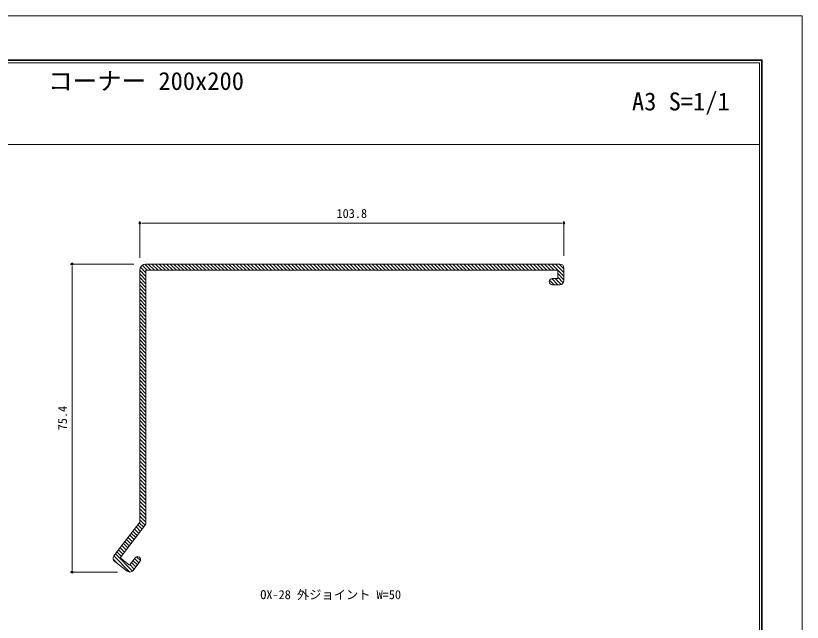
# Model space of a CAD drawing. Units: millimetres on the paper. Extents: x -210 to 210, y -148 to 148.
# Drawn here: x 17.5 to 210, y 0 to 148.5 of the extents above; entities that cross this region are included whole.
import ezdxf
from ezdxf.enums import TextEntityAlignment as Align

# ---------------------------------------------------------------- set-up
doc = ezdxf.new("R2010")
doc.units = ezdxf.units.MM
for name, color, linetype, lineweight in [('0-0_0', 7, 'Continuous', 9), ('0-1_1-1図枠', 3, 'Continuous', 18), ('0-3_2-1寸法', 7, 'Continuous', 9), ('0-4_Defpoints', 7, 'Continuous', 9), ('0-6_5-1実寸型', 1, 'Continuous', 18), ('0-7_6-1ハッチング', 6, 'Continuous', 18)]:
    doc.layers.add(name, color=color, linetype=linetype, lineweight=lineweight)
doc.layers.add('0-5_1-4文字', color=7, linetype='Continuous')
doc.styles.add('ＭＳ ゴシック', font='')
doc.styles.get('ＭＳ ゴシック').set_extended_font_data('MS Gothic')

# ---------------------------------------------------------------- blocks, each defined once
blk = doc.blocks.new('_Dot')
at = {"layer": '0-0_0'}
for p, q in [((-4, 0), (-8, 0)), ((2, 0), (-2, 0))]:
    blk.add_line(p, q, dxfattribs=at)
blk.add_circle((0, 0), 2, dxfattribs=at)

msp = doc.modelspace()

# ---------------------------------------------------------------- linework, layer by layer
at = {"layer": '0-1_1-1図枠'}
for p, q in [((-200, 137.5), (200, 137.5)), ((-199.5, 137), (199.5, 137)), ((199.5, 137), (199.5, -137)), ((200, 137.5), (200, -137.5)), ((-199.5, 117), (199.5, 117))]:
    msp.add_line(p, q, dxfattribs=at)
at = {"layer": '0-3_2-1寸法'}
for p, q in [((47.85, 89.205), (47.85, 98.205)), ((151.65, 89.705), (151.65, 98.205)), ((150.65, 97.705), (48.85, 97.705)), ((46.35, 87.705), (30.803, 87.705)), ((31.303, 86.705), (31.303, 13.295)), ((42.401, 12.295), (30.803, 12.295))]:
    msp.add_line(p, q, dxfattribs=at)
at = {"layer": '0-4_Defpoints'}
for p, q in [((-200.2, 137.7), (200.2, 137.7)), ((-200.2, 137.7), (200.2, 137.7)), ((200.2, 137.7), (200.2, -137.7)), ((200.2, 137.7), (200.2, -137.7))]:
    msp.add_line(p, q, dxfattribs=at)
msp.add_lwpolyline([(-210, -148.5), (-210, 148.5), (210, 148.5), (210, -148.5)], close=True, dxfattribs=at)
at = {"layer": '0-6_5-1実寸型'}
for p, q in [((49.35, 87.705), (150.65, 87.705)), ((151.65, 86.705), (151.65, 83.655)), ((150.65, 82.655), (148.8, 82.655)), ((44.783, 12.502), (41.693, 14.882)), ((47.863, 14.863), (46.185, 12.685))]:
    msp.add_line(p, q, dxfattribs=at)
for points in [[(41.511, 16.284), (47.85, 24.516), (47.85, 86.205)], [(148.8, 84.155), (150.15, 84.155), (150.15, 86.205), (49.35, 86.205), (49.35, 24.005), (43.004, 15.765), (45.302, 13.996), (46.675, 15.779)]]:
    msp.add_lwpolyline(points, dxfattribs=at)
for centre, radius, start, end in [((49.35, 86.205), 1.5, 90, 180), ((150.65, 86.705), 1, 0, 90), ((148.8, 83.405), 0.75, 90, 270), ((150.65, 83.655), 1, 270, 0), ((42.303, 15.674), 1, 142.4, 232.4), ((47.269, 15.321), 0.75, 322.4, 142.4), ((45.393, 13.295), 1, 232.4, 322.4)]:
    msp.add_arc(centre, radius, start, end, dxfattribs=at)
at = {"layer": '0-7_6-1ハッチング'}
for p, q in [((49.35, 85.576), (48.022, 86.903)), ((49.618, 86.205), (48.432, 87.392)), ((50.516, 86.205), (49.047, 87.674)), ((51.415, 86.205), (49.915, 87.705)), ((52.313, 86.205), (50.813, 87.705)), ((53.211, 86.205), (51.711, 87.705)), ((54.109, 86.205), (52.609, 87.705)), ((55.007, 86.205), (53.507, 87.705)), ((55.905, 86.205), (54.405, 87.705)), ((56.803, 86.205), (55.303, 87.705)), ((57.701, 86.205), (56.201, 87.705)), ((58.599, 86.205), (57.099, 87.705)), ((59.497, 86.205), (57.997, 87.705)), ((60.395, 86.205), (58.895, 87.705)), ((61.293, 86.205), (59.793, 87.705)), ((62.191, 86.205), (60.691, 87.705)), ((63.089, 86.205), (61.589, 87.705)), ((63.987, 86.205), (62.487, 87.705)), ((64.885, 86.205), (63.385, 87.705)), ((65.783, 86.205), (64.283, 87.705)), ((66.681, 86.205), (65.181, 87.705)), ((67.579, 86.205), (66.079, 87.705)), ((68.477, 86.205), (66.977, 87.705)), ((69.375, 86.205), (67.875, 87.705)), ((70.273, 86.205), (68.773, 87.705)), ((71.171, 86.205), (69.671, 87.705)), ((72.069, 86.205), (70.569, 87.705)), ((72.967, 86.205), (71.467, 87.705)), ((73.865, 86.205), (72.365, 87.705)), ((74.763, 86.205), (73.263, 87.705)), ((75.661, 86.205), (74.161, 87.705)), ((76.559, 86.205), (75.059, 87.705)), ((77.457, 86.205), (75.957, 87.705)), ((78.355, 86.205), (76.855, 87.705)), ((79.253, 86.205), (77.753, 87.705)), ((80.151, 86.205), (78.651, 87.705)), ((81.049, 86.205), (79.549, 87.705)), ((81.947, 86.205), (80.447, 87.705)), ((82.845, 86.205), (81.345, 87.705)), ((83.743, 86.205), (82.243, 87.705)), ((84.641, 86.205), (83.141, 87.705)), ((85.539, 86.205), (84.039, 87.705)), ((86.438, 86.205), (84.938, 87.705)), ((87.336, 86.205), (85.836, 87.705)), ((88.234, 86.205), (86.734, 87.705)), ((89.132, 86.205), (87.632, 87.705)), ((90.03, 86.205), (88.53, 87.705)), ((90.928, 86.205), (89.428, 87.705)), ((91.826, 86.205), (90.326, 87.705)), ((92.724, 86.205), (91.224, 87.705)), ((93.622, 86.205), (92.122, 87.705)), ((94.52, 86.205), (93.02, 87.705)), ((95.418, 86.205), (93.918, 87.705)), ((96.316, 86.205), (94.816, 87.705)), ((97.214, 86.205), (95.714, 87.705)), ((98.112, 86.205), (96.612, 87.705)), ((99.01, 86.205), (97.51, 87.705)), ((99.908, 86.205), (98.408, 87.705)), ((100.806, 86.205), (99.306, 87.705)), ((101.704, 86.205), (100.204, 87.705)), ((102.602, 86.205), (101.102, 87.705)), ((103.5, 86.205), (102, 87.705)), ((104.398, 86.205), (102.898, 87.705)), ((105.296, 86.205), (103.796, 87.705)), ((106.194, 86.205), (104.694, 87.705)), ((107.092, 86.205), (105.592, 87.705)), ((107.99, 86.205), (106.49, 87.705)), ((108.888, 86.205), (107.388, 87.705)), ((109.786, 86.205), (108.286, 87.705)), ((110.684, 86.205), (109.184, 87.705)), ((111.582, 86.205), (110.082, 87.705)), ((112.48, 86.205), (110.98, 87.705)), ((113.378, 86.205), (111.878, 87.705)), ((114.276, 86.205), (112.776, 87.705)), ((115.174, 86.205), (113.674, 87.705)), ((116.072, 86.205), (114.572, 87.705)), ((116.97, 86.205), (115.47, 87.705)), ((117.868, 86.205), (116.368, 87.705)), ((118.766, 86.205), (117.266, 87.705)), ((119.664, 86.205), (118.164, 87.705)), ((120.562, 86.205), (119.062, 87.705)), ((121.461, 86.205), (119.961, 87.705)), ((122.359, 86.205), (120.859, 87.705)), ((123.257, 86.205), (121.757, 87.705)), ((124.155, 86.205), (122.655, 87.705)), ((125.053, 86.205), (123.553, 87.705)), ((125.951, 86.205), (124.451, 87.705)), ((126.849, 86.205), (125.349, 87.705)), ((127.747, 86.205), (126.247, 87.705)), ((128.645, 86.205), (127.145, 87.705)), ((129.543, 86.205), (128.043, 87.705)), ((130.441, 86.205), (128.941, 87.705)), ((131.339, 86.205), (129.839, 87.705)), ((132.237, 86.205), (130.737, 87.705)), ((133.135, 86.205), (131.635, 87.705)), ((134.033, 86.205), (132.533, 87.705)), ((134.931, 86.205), (133.431, 87.705)), ((135.829, 86.205), (134.329, 87.705)), ((136.727, 86.205), (135.227, 87.705)), ((137.625, 86.205), (136.125, 87.705)), ((138.523, 86.205), (137.023, 87.705)), ((139.421, 86.205), (137.921, 87.705)), ((140.319, 86.205), (138.819, 87.705)), ((141.217, 86.205), (139.717, 87.705)), ((142.115, 86.205), (140.615, 87.705)), ((143.013, 86.205), (141.513, 87.705)), ((143.911, 86.205), (142.411, 87.705)), ((144.809, 86.205), (143.309, 87.705)), ((145.707, 86.205), (144.207, 87.705)), ((146.605, 86.205), (145.105, 87.705)), ((147.503, 86.205), (146.003, 87.705)), ((148.401, 86.205), (146.901, 87.705)), ((149.299, 86.205), (147.799, 87.705)), ((151.65, 84.753), (148.697, 87.705)), ((151.65, 85.651), (149.595, 87.705)), ((151.65, 86.549), (150.493, 87.705)), ((49.35, 84.678), (47.85, 86.178)), ((49.35, 83.78), (47.85, 85.28)), ((151.65, 83.855), (150.15, 85.355)), ((49.35, 82.882), (47.85, 84.382)), ((49.35, 81.984), (47.85, 83.484)), ((149.257, 82.655), (148.144, 83.769)), ((150.155, 82.655), (148.667, 84.143)), ((150.993, 82.716), (149.553, 84.155)), ((151.492, 83.115), (150.15, 84.457)), ((49.35, 81.086), (47.85, 82.586)), ((49.35, 80.188), (47.85, 81.688)), ((49.35, 79.289), (47.85, 80.789)), ((49.35, 78.391), (47.85, 79.891)), ((49.35, 77.493), (47.85, 78.993)), ((49.35, 76.595), (47.85, 78.095)), ((49.35, 75.697), (47.85, 77.197)), ((49.35, 74.799), (47.85, 76.299)), ((49.35, 73.901), (47.85, 75.401)), ((49.35, 73.003), (47.85, 74.503)), ((49.35, 72.105), (47.85, 73.605)), ((49.35, 71.207), (47.85, 72.707)), ((49.35, 70.309), (47.85, 71.809)), ((49.35, 69.411), (47.85, 70.911)), ((49.35, 68.513), (47.85, 70.013)), ((49.35, 67.615), (47.85, 69.115)), ((49.35, 66.717), (47.85, 68.217)), ((49.35, 65.819), (47.85, 67.319)), ((49.35, 64.921), (47.85, 66.421)), ((49.35, 64.023), (47.85, 65.523)), ((49.35, 63.125), (47.85, 64.625)), ((49.35, 62.227), (47.85, 63.727)), ((49.35, 61.329), (47.85, 62.829)), ((49.35, 60.431), (47.85, 61.931)), ((49.35, 59.533), (47.85, 61.033)), ((49.35, 58.635), (47.85, 60.135)), ((49.35, 57.737), (47.85, 59.237)), ((49.35, 56.839), (47.85, 58.339)), ((49.35, 55.941), (47.85, 57.441)), ((49.35, 55.043), (47.85, 56.543)), ((49.35, 54.145), (47.85, 55.645)), ((49.35, 53.247), (47.85, 54.747)), ((49.35, 52.349), (47.85, 53.849)), ((49.35, 51.451), (47.85, 52.951)), ((49.35, 50.553), (47.85, 52.053)), ((49.35, 49.655), (47.85, 51.155)), ((49.35, 48.757), (47.85, 50.257)), ((49.35, 47.859), (47.85, 49.359)), ((49.35, 46.961), (47.85, 48.461)), ((49.35, 46.063), (47.85, 47.563)), ((49.35, 45.165), (47.85, 46.665)), ((49.35, 44.266), (47.85, 45.766)), ((49.35, 43.368), (47.85, 44.868)), ((49.35, 42.47), (47.85, 43.97)), ((49.35, 41.572), (47.85, 43.072)), ((49.35, 40.674), (47.85, 42.174)), ((49.35, 39.776), (47.85, 41.276)), ((49.35, 38.878), (47.85, 40.378)), ((49.35, 37.98), (47.85, 39.48)), ((49.35, 37.082), (47.85, 38.582)), ((49.35, 36.184), (47.85, 37.684)), ((49.35, 35.286), (47.85, 36.786)), ((49.35, 34.388), (47.85, 35.888)), ((49.35, 33.49), (47.85, 34.99)), ((49.35, 32.592), (47.85, 34.092)), ((49.35, 31.694), (47.85, 33.194)), ((49.35, 30.796), (47.85, 32.296)), ((49.35, 29.898), (47.85, 31.398)), ((49.35, 29), (47.85, 30.5)), ((49.35, 28.102), (47.85, 29.602)), ((49.35, 27.204), (47.85, 28.704)), ((49.35, 26.306), (47.85, 27.806)), ((49.35, 25.408), (47.85, 26.908)), ((49.35, 24.51), (47.85, 26.01)), ((49.179, 23.783), (47.85, 25.112)), ((48.007, 22.261), (46.937, 23.331)), ((48.397, 22.768), (47.328, 23.838)), ((48.788, 23.276), (47.719, 24.345)), ((46.444, 20.232), (45.374, 21.301)), ((46.835, 20.739), (45.765, 21.809)), ((47.225, 21.246), (46.156, 22.316)), ((47.616, 21.754), (46.547, 22.823)), ((44.881, 18.202), (43.812, 19.272)), ((45.272, 18.71), (44.202, 19.779)), ((45.663, 19.217), (44.593, 20.287)), ((46.053, 19.724), (44.984, 20.794)), ((43.709, 16.68), (42.64, 17.75)), ((44.1, 17.188), (43.03, 18.257)), ((44.491, 17.695), (43.421, 18.765)), ((42.66, 14.138), (41.324, 15.474)), ((45.401, 12.295), (41.469, 16.226)), ((46.051, 12.542), (41.858, 16.735)), ((43.318, 16.173), (42.249, 17.243)), ((47.628, 14.558), (46.558, 15.627)), ((47.985, 15.098), (47.046, 16.037)), ((46.456, 13.036), (45.386, 14.105)), ((46.847, 13.543), (45.777, 14.613)), ((47.237, 14.05), (46.168, 15.12))]:
    msp.add_line(p, q, dxfattribs=at)

# ---------------------------------------------------------------- block references
at = {"layer": '0-3_2-1寸法', "xscale": 0.125, "yscale": 0.125}
for p, rotation in [((47.85, 97.705), 180), ((31.303, 87.705), 90), ((31.303, 12.295), 270)]:
    msp.add_blockref('_Dot', p, dxfattribs=dict(at, rotation=rotation))
msp.add_blockref('_Dot', (151.65, 97.705), dxfattribs=at)

# ---------------------------------------------------------------- texts
at = {"layer": '0-3_2-1寸法', "style": 'ＭＳ ゴシック'}
for s, p in [('103.8', (96, 98.33)), ('OX-28 外ジョイント W=50', (77.334, 5))]:
    msp.add_text(s, height=2.199, dxfattribs=at).set_placement(p, align=Align.BOTTOM_LEFT)
msp.add_text('75.4', height=2.199, rotation=90, dxfattribs=at).set_placement((30.678, 47), align=Align.BOTTOM_LEFT)
at = {"layer": '0-5_1-4文字', "style": 'ＭＳ ゴシック'}
for s, p in [('コーナー 200x200', (25.398, 129)), ('A3 S=1/1', (168.312, 124))]:
    msp.add_text(s, height=4.399, dxfattribs=at).set_placement(p, align=Align.BOTTOM_LEFT)

doc.saveas('drawing.dxf')
